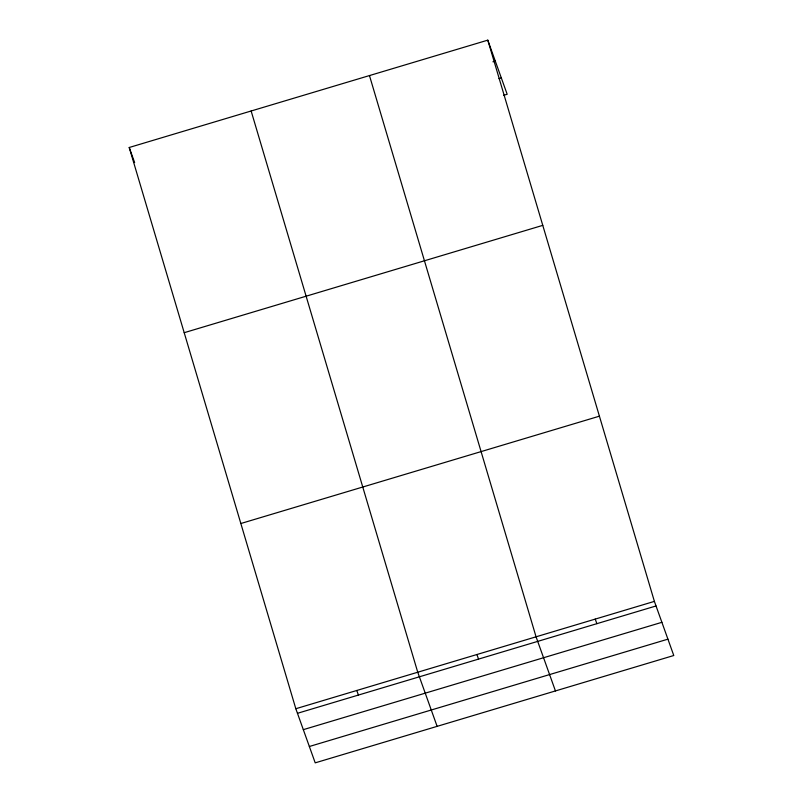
<?xml version="1.0" encoding="UTF-8"?>
<svg xmlns="http://www.w3.org/2000/svg" width="803" height="803" viewBox="0 0 803 803"><rect width="100%" height="100%" fill="white"/><g stroke="black" fill="none" stroke-linecap="round" stroke-linejoin="round"><path stroke-width="1.2" d="M487.792 40.15L654.395 601.387L673.777 655.509L315.208 762.85L295.825 708.728L129.223 147.491L487.792 40.15L507.175 94.272L503.622 95.336M492.922 61.791L495.29 61.078M498.954 78.634L501.323 77.921M184.208 332.693L542.768 225.362M240.85 523.516L599.419 416.175M295.825 708.728L654.395 601.387M297.471 713.305L656.031 605.964M303.323 729.656L661.883 622.315M309.356 746.499L667.915 639.158M595.234 619.103L596.87 623.68M555.445 690.931L536.063 636.809L369.47 75.572M476.902 654.515L478.538 659.102M437.123 726.354L417.741 672.231L251.138 110.995M356.783 690.48L358.419 695.057M129.223 147.491L134.633 162.577"/></g></svg>
